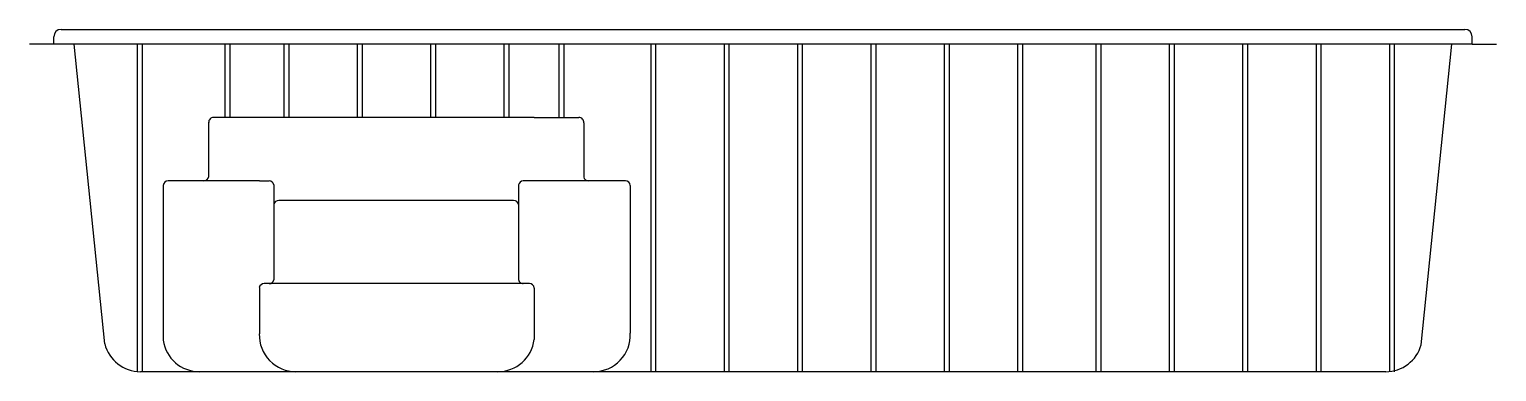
# Model space of a CAD drawing. Extents: x -1201.9 to -1195.9, y 343 to 344.4.
import ezdxf

# ---------------------------------------------------------------- set-up
doc = ezdxf.new("R2010")
doc.units = 0
doc.header["$LTSCALE"] = 10
doc.header["$MEASUREMENT"] = 0
doc.layers.add('Piscinas_Fibratec', color=4, linetype='CONTINUOUS')

msp = doc.modelspace()

# ---------------------------------------------------------------- linework, layer by layer
at = {"layer": 'Piscinas_Fibratec', "color": 2}
for p, q in [((-1201.7997, 344.3378), (-1201.7997, 344.3678)), ((-1201.7697, 344.3978), (-1196.0297, 344.3978)), ((-1195.9997, 344.3378), (-1195.9997, 344.3678)), ((-1201.7997, 344.3378), (-1201.8997, 344.3378)), ((-1195.9997, 344.3378), (-1201.7997, 344.3378)), ((-1195.9997, 344.3378), (-1195.8997, 344.3378))]:
    msp.add_line(p, q, dxfattribs=at)
at = {"layer": 'Piscinas_Fibratec'}
for p, q in [((-1201.5912, 343.1111), (-1201.7166, 344.3378)), ((-1196.2084, 343.1081), (-1196.0827, 344.3378)), ((-1201.1664, 344.0188), (-1201.1664, 343.7962)), ((-1200.9592, 344.0378), (-1201.1464, 344.0378)), ((-1199.8351, 344.0378), (-1200.9592, 344.0378)), ((-1199.8351, 344.0378), (-1199.6528, 344.0378)), ((-1199.6329, 344.0153), (-1199.6329, 343.7938)), ((-1201.3524, 343.7596), (-1201.3524, 343.1266)), ((-1200.9592, 343.7778), (-1201.3324, 343.7778)), ((-1200.9592, 343.7778), (-1200.9193, 343.7778)), ((-1200.8997, 343.7616), (-1200.8997, 343.3734)), ((-1199.8997, 343.7614), (-1199.8997, 343.3769)), ((-1199.8351, 343.7778), (-1199.88, 343.7778)), ((-1199.4621, 343.7778), (-1199.8351, 343.7778)), ((-1199.4422, 343.7597), (-1199.4422, 343.6978)), ((-1199.9193, 343.6978), (-1200.88, 343.6978)), ((-1199.4422, 343.6978), (-1199.4422, 343.1548)), ((-1200.9592, 343.3422), (-1200.9592, 343.1527)), ((-1199.855, 343.3578), (-1200.9397, 343.3578)), ((-1199.8351, 343.34), (-1199.8351, 343.1289)), ((-1196.353, 342.9978), (-1201.4458, 342.9978))]:
    msp.add_line(p, q, dxfattribs=at)
at = {"layer": 'Piscinas_Fibratec', "color": 1}
for p, q in [((-1201.4589, 344.3378), (-1201.4589, 342.9978)), ((-1201.4389, 344.3378), (-1201.4389, 342.9978)), ((-1201.1005, 344.3378), (-1201.1005, 344.0378)), ((-1201.0805, 344.3378), (-1201.0805, 344.0378)), ((-1200.8589, 344.3378), (-1200.8589, 344.0378)), ((-1200.8389, 344.3378), (-1200.8389, 344.0378)), ((-1200.5589, 344.3378), (-1200.5589, 344.0378)), ((-1200.5389, 344.3378), (-1200.5389, 344.0378)), ((-1200.2589, 344.3378), (-1200.2589, 344.0378)), ((-1200.2389, 344.3378), (-1200.2389, 344.0378)), ((-1199.9589, 344.3378), (-1199.9589, 344.0378)), ((-1199.9389, 344.3378), (-1199.9389, 344.0378)), ((-1199.734, 344.3378), (-1199.734, 344.0378)), ((-1199.714, 344.3378), (-1199.714, 344.0378)), ((-1199.3589, 344.3378), (-1199.3589, 342.9978)), ((-1199.3389, 344.3378), (-1199.3389, 342.9978)), ((-1199.0589, 344.3378), (-1199.0589, 342.9978)), ((-1199.0389, 344.3378), (-1199.0389, 342.9978)), ((-1198.7589, 344.3378), (-1198.7589, 342.9978)), ((-1198.7389, 344.3378), (-1198.7389, 342.9978)), ((-1198.4589, 344.3378), (-1198.4589, 342.9978)), ((-1198.4389, 344.3378), (-1198.4389, 342.9978)), ((-1198.1589, 344.3378), (-1198.1589, 342.9978)), ((-1198.1389, 344.3378), (-1198.1389, 342.9978)), ((-1197.8589, 344.3378), (-1197.8589, 342.9978)), ((-1197.8389, 344.3378), (-1197.8389, 342.9978)), ((-1197.5383, 344.3378), (-1197.5383, 342.9978)), ((-1197.5183, 344.3378), (-1197.5183, 342.9978)), ((-1197.2383, 344.3378), (-1197.2383, 342.9978)), ((-1197.2183, 344.3378), (-1197.2183, 342.9978)), ((-1196.9383, 344.3378), (-1196.9383, 342.9978)), ((-1196.9183, 344.3378), (-1196.9183, 342.9978)), ((-1196.6383, 344.3378), (-1196.6383, 342.9978)), ((-1196.6183, 344.3378), (-1196.6183, 342.9978)), ((-1196.3383, 344.3378), (-1196.3383, 342.9978)), ((-1196.3183, 344.3378), (-1196.3183, 342.9978))]:
    msp.add_line(p, q, dxfattribs=at)
at = {"layer": 'Piscinas_Fibratec', "color": 2}
for centre, start, end in [((-1201.7697, 344.3678), 90, 180), ((-1196.0297, 344.3678), 0, 90)]:
    msp.add_arc(centre, 0.03, start, end, dxfattribs=at)
at = {"layer": 'Piscinas_Fibratec'}
for centre, radius, start, end in [((-1201.1464, 344.0178), 0.02, 90, 182.70832), ((-1199.6528, 344.0178), 0.02, 352.75358, 90), ((-1201.3324, 343.7578), 0.02, 90, 174.89789), ((-1201.1863, 343.7978), 0.02, 270, 355.33442), ((-1200.9193, 343.7578), 0.02, 10.81809, 90), ((-1199.88, 343.7578), 0.02, 90, 169.7473), ((-1199.6133, 343.7978), 0.02, 191.55707, 270), ((-1199.4621, 343.7578), 0.02, 5.23452, 90), ((-1200.88, 343.6778), 0.02, 90, 169.18191), ((-1199.9193, 343.6778), 0.02, 10.2527, 90), ((-1200.9397, 343.3378), 0.02, 90, 167.32632), ((-1200.9192, 343.3778), 0.02, 270, 347.30135), ((-1199.8797, 343.3778), 0.02, 177.18305, 270), ((-1199.855, 343.3378), 0.02, 6.2663, 90), ((-1200.8093, 343.1478), 0.15, 178.13187, 270), ((-1199.592, 343.1478), 0.15, 270, 2.66951), ((-1201.4458, 343.1478), 0.15, 194.16549, 270), ((-1201.2039, 343.1478), 0.15, 188.12648, 270), ((-1199.9839, 343.1478), 0.15, 270, 352.75945), ((-1196.353, 343.1478), 0.15, 270, 344.62564)]:
    msp.add_arc(centre, radius, start, end, dxfattribs=at)

doc.saveas('drawing.dxf')
